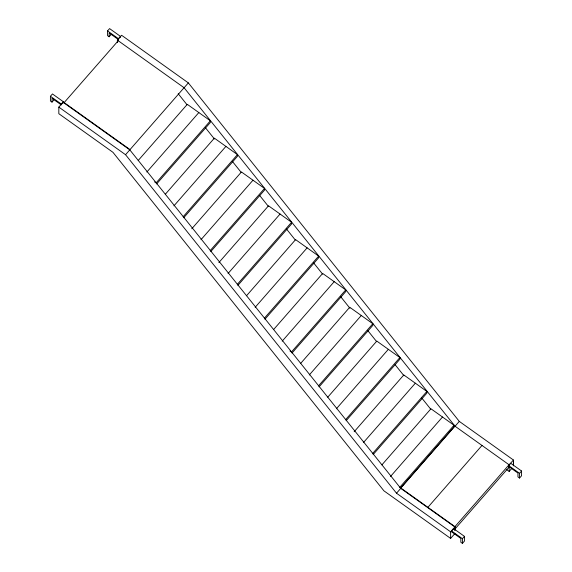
<?xml version="1.0" encoding="UTF-8"?>
<svg xmlns="http://www.w3.org/2000/svg" width="572" height="572" viewBox="0 0 572 572"><rect width="100%" height="100%" fill="white"/><g stroke="black" fill="none" stroke-linecap="round" stroke-linejoin="round"><path stroke-width="0.86" d="M62.327 103.761L63.342 102.602L63.342 101.723L52.452 93.951L50.422 96.275L50.415 100.979L52.002 102.109L54.033 99.785M52.002 102.109L52.009 98.291L61.311 104.926L61.311 104.047L63.342 101.723M450.622 538.416L450.629 531.824L454.869 526.976L454.862 530.28L454.869 526.976L400.75 488.366L129.794 149.864L63.07 102.259L58.83 107.107L58.823 113.699L112.956 152.324L383.919 490.826L450.622 538.416L454.847 533.576M120.47 37.252L120.47 36.372L109.581 28.6L107.55 30.924L107.543 35.628L109.13 36.758L111.161 34.434M109.13 36.758L109.138 32.94L118.44 39.575L118.44 38.696L120.47 36.372M117.374 42.607L117.382 40.133L121.621 35.285L188.338 82.897L459.302 421.392L513.42 460.002L513.406 465.772M129.665 149.95L129.665 149.335L64.157 102.595L118.254 40.712M183.769 87.452L183.769 88.067L125.554 154.712L396.518 493.214L450.629 531.824M138.238 160.446L187.294 104.333L210.382 120.799L210.374 122.465L156.649 183.927M165.308 194.273L214.364 138.152L237.452 154.626L237.452 156.292L183.719 217.753M191.799 228.757L241.441 171.972L264.529 188.445L264.521 190.111L210.796 251.573M218.869 262.584L268.511 205.798L291.598 222.265L291.598 223.931L237.866 285.392M246.532 295.738L295.588 239.618L318.675 256.092L318.668 257.757L264.943 319.219M273.602 329.558L322.658 273.437L345.745 289.911L345.745 291.577L292.013 353.038M300.679 363.377L349.735 307.264L372.822 323.731L372.815 325.397L319.083 386.858M327.749 397.204L376.805 341.084L399.892 357.557L399.892 359.223L346.16 420.685M354.161 431.746L403.803 374.96L426.891 391.434L426.884 393.1L373.151 454.561M451.537 530.93L451.537 531.81L460.832 538.445L460.832 542.263L462.419 543.4L464.45 541.076L464.457 536.372L453.567 528.607L451.537 530.93L462.426 538.695L462.419 543.4M453.567 529.486L453.567 528.607M381.889 464.893L430.945 408.773L454.032 425.246L454.032 426.912L400.3 488.374M454.962 526.64L454.954 529.043L509.059 467.16L509.066 464.757L454.962 526.64L400.829 488.016L454.926 426.133L509.18 464.85L509.166 471.442L506.27 469.376M508.665 465.579L508.665 466.459L517.967 473.094L517.96 476.912L519.548 478.049L521.578 475.725L521.585 471.021L510.696 463.256L508.665 465.579L519.555 473.344L519.548 478.049M513.399 465.78L513.42 460.002L509.18 464.85M459.302 421.392L455.062 426.24L184.105 87.745L188.338 82.897M146.861 172.022L198.834 112.57M210.382 120.799L156.063 182.933L154.626 181.903M173.931 205.848L225.911 146.389M183.14 216.752L237.452 154.626M201.008 239.668L252.981 180.209M210.21 250.579L264.529 188.445M228.078 273.488L280.058 214.035M237.287 284.398L291.598 222.265M255.155 307.314L307.128 247.855M264.357 318.218L318.675 256.092M282.225 341.134L334.205 281.674M345.745 289.911L291.434 352.045L289.99 351.015M309.302 374.953L361.275 315.501M318.504 385.864L372.822 323.731M336.372 408.78L388.352 349.32M345.581 419.684L399.892 357.557M363.37 442.656L415.343 383.197M372.572 453.56L426.891 391.434M390.512 476.469L442.492 417.009M399.721 487.373L454.032 425.246M396.518 493.214L400.75 488.366M427.892 507.328L481.996 445.445M509.166 471.442L511.811 468.418M462.426 538.695L464.457 536.372M519.555 473.344L521.585 471.021M107.55 30.924L118.44 38.696M117.382 40.133L184.105 87.745M50.422 96.275L61.311 104.047M58.83 107.107L125.554 154.712M178.192 93.708L187.115 104.855M205.512 127.842L214.436 138.982M232.275 161.268L241.198 172.415M259.595 195.402L268.518 206.542M286.358 228.829L295.274 239.975M313.678 262.963L322.594 274.102M340.44 296.389L349.914 308.229M367.753 330.523L376.676 341.663M395.073 364.65L403.996 375.79M421.836 398.083L430.759 409.223"/></g></svg>
